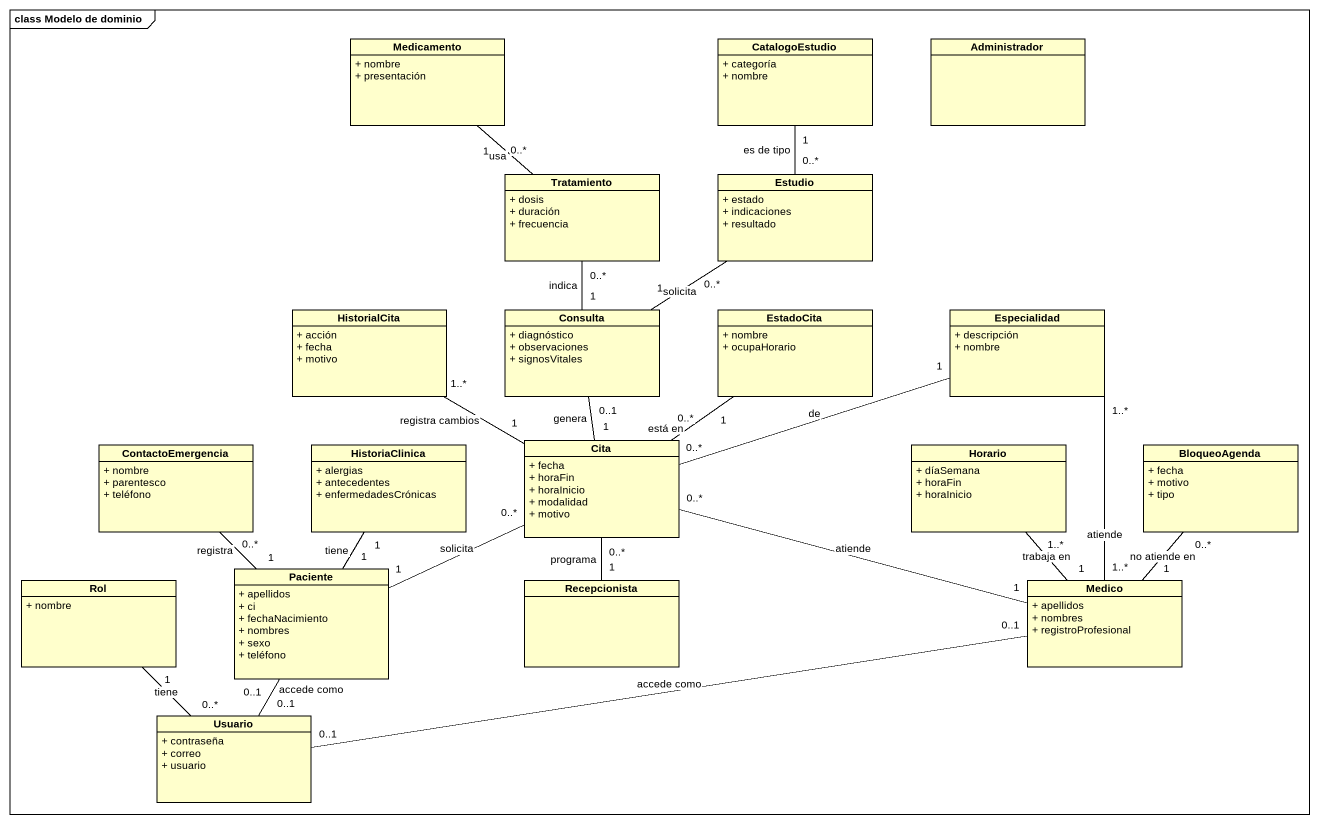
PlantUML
@startuml
mainframe class Modelo de dominio
hide circle
hide empty members
skinparam classAttributeIconSize 0
class Medicamento {
  + nombre
  + presentación
}
class CatalogoEstudio {
  + categoría
  + nombre
}
class Administrador
class Tratamiento {
  + dosis
  + duración
  + frecuencia
}
class Estudio {
  + estado
  + indicaciones
  + resultado
}
class HistorialCita {
  + acción
  + fecha
  + motivo
}
class Consulta {
  + diagnóstico
  + observaciones
  + signosVitales
}
class EstadoCita {
  + nombre
  + ocupaHorario
}
class Especialidad {
  + descripción
  + nombre
}
class ContactoEmergencia {
  + nombre
  + parentesco
  + teléfono
}
class HistoriaClinica {
  + alergias
  + antecedentes
  + enfermedadesCrónicas
}
class Cita {
  + fecha
  + horaFin
  + horaInicio
  + modalidad
  + motivo
}
class Horario {
  + díaSemana
  + horaFin
  + horaInicio
}
class BloqueoAgenda {
  + fecha
  + motivo
  + tipo
}
class Rol {
  + nombre
}
class Paciente {
  + apellidos
  + ci
  + fechaNacimiento
  + nombres
  + sexo
  + teléfono
}
class Recepcionista
class Medico {
  + apellidos
  + nombres
  + registroProfesional
}
class Usuario {
  + contraseña
  + correo
  + usuario
}
Tratamiento "0..*" -up- "1" Medicamento : usa
Estudio "0..*" -up- "1" CatalogoEstudio : es de tipo
Consulta "1" -up- "0..*" Tratamiento : indica
Consulta "1" -up- "0..*" Estudio : solicita
Cita "1" -left- "1..*" HistorialCita : registra cambios
Cita "1" -up- "0..1" Consulta : genera
Cita "0..*" -up- "1" EstadoCita : está en
Cita "0..*" -right- "1" Especialidad : de
Paciente "1" -up- "0..*" ContactoEmergencia : registra
Paciente "1" -up- "1" HistoriaClinica : tiene
Paciente "1" -right- "0..*" Cita : solicita
Recepcionista "1" -up- "0..*" Cita : programa
Medico "1..*" -up- "1..*" Especialidad : atiende
Medico "1" -left- "0..*" Cita : atiende
Medico "1" -up- "1..*" Horario : trabaja en
Medico "1" -up- "0..*" BloqueoAgenda : no atiende en
Usuario "0..*" -up- "1" Rol : tiene
Usuario "0..1" -up- "0..1" Paciente : accede como
Usuario "0..1" -right- "0..1" Medico : accede como
@enduml
